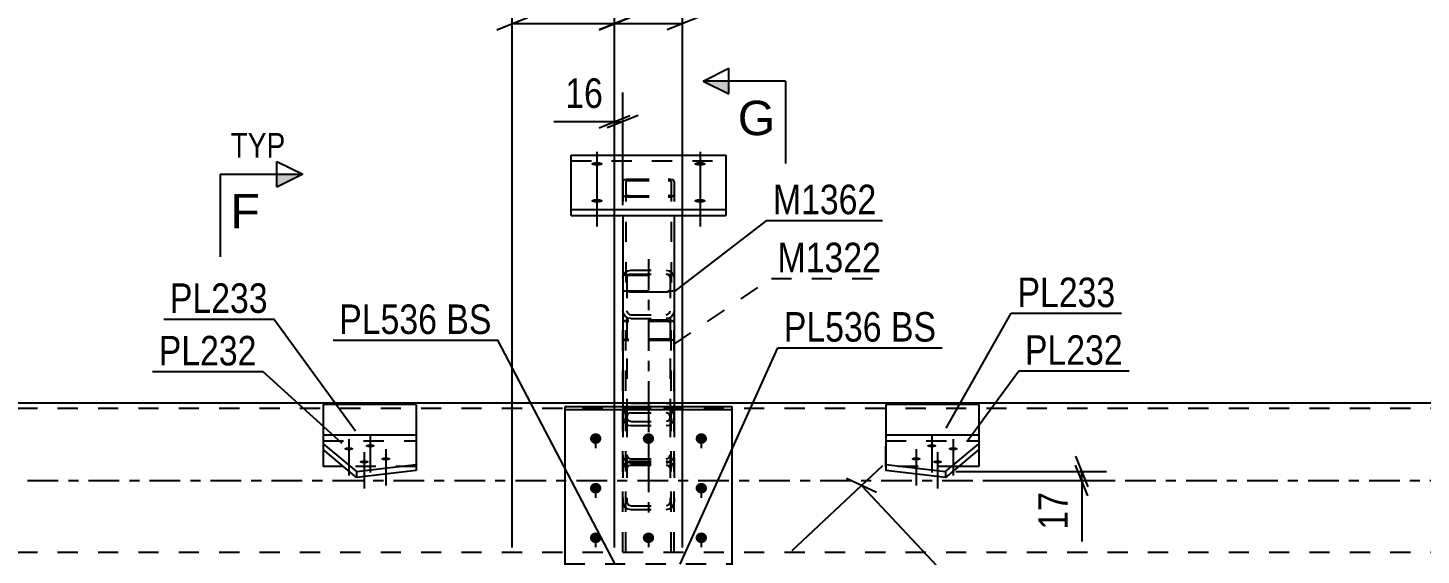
# Model space of a CAD drawing. Header units: millimetres. Extents: x -188 to 1001, y -654 to 187.
# Drawn here: x 183.5 to 318.8, y -7.2 to 43.9 of the extents above; entities that cross this region are included whole.
import ezdxf

# ---------------------------------------------------------------- set-up
doc = ezdxf.new("R2010")
doc.units = ezdxf.units.MM
doc.linetypes.add('DXK_LINE_DOT2', pattern=[3.9198, 1.9599, -1.9599])
doc.linetypes.add('DXK_LINE_DOT3', pattern=[5.9187, 2.979, -0.9799, 0.9799, -0.9799])
doc.styles.add('Arial', font='ARIAL.TTF', dxfattribs={"height": 0.2})
doc.styles.add('Arial Narrow', font='ARIALN.TTF', dxfattribs={"height": 0.2})

# ---------------------------------------------------------------- blocks, each defined once
blk = doc.blocks.new('Part-761542699-1427 - 1399')
at = {"color": 7, "linetype": 'DXK_LINE_DOT2'}
for p, q in [((241.3, 15.41), (241.25, 15.32)), ((241.25, -152), (241.25, 15.32)), ((241.43, 15.49), (241.3, 15.41)), ((241.62, 15.54), (241.43, 15.49)), ((241.55, 15.32), (241.57, 15.36)), ((241.55, -152), (241.55, 15.32)), ((241.57, 15.36), (241.64, 15.4)), ((241.85, 15.56), (241.62, 15.54)), ((241.64, 15.4), (241.68, 15.41)), ((241.68, 15.41), (241.74, 15.43)), ((241.74, 15.43), (241.85, 15.44)), ((245.65, 15.56), (241.85, 15.56)), ((245.65, 15.44), (241.85, 15.44)), ((245.88, 15.54), (245.65, 15.56)), ((245.65, 15.44), (245.76, 15.43)), ((245.76, 15.43), (245.86, 15.4)), ((245.86, 15.4), (245.93, 15.36)), ((246.07, 15.49), (245.88, 15.54)), ((245.93, 15.36), (245.95, 15.32)), ((245.95, -152), (245.95, 15.32)), ((246.2, 15.41), (246.07, 15.49)), ((246.25, 15.32), (246.2, 15.41)), ((246.25, -152), (246.25, 15.32)), ((241.25, 13.82), (241.3, 13.73)), ((241.3, 13.73), (241.43, 13.66)), ((241.43, 13.66), (241.62, 13.61)), ((241.57, 13.78), (241.55, 13.82)), ((241.64, 13.74), (241.57, 13.78)), ((241.62, 13.61), (241.85, 13.59)), ((241.64, 13.74), (241.68, 13.73)), ((241.68, 13.73), (241.74, 13.71)), ((241.74, 13.71), (241.85, 13.71)), ((245.65, 13.71), (241.85, 13.71)), ((245.65, 13.59), (241.85, 13.59)), ((245.76, 13.71), (245.65, 13.71)), ((245.65, 13.59), (245.88, 13.61)), ((245.86, 13.74), (245.76, 13.71)), ((245.93, 13.78), (245.86, 13.74)), ((245.88, 13.61), (246.07, 13.66)), ((245.95, 13.82), (245.93, 13.78)), ((246.07, 13.66), (246.2, 13.73)), ((246.2, 13.73), (246.25, 13.82))]:
    blk.add_line(p, q, dxfattribs=at)
blk = doc.blocks.new('Part-761542699-1442 - 1399')
at = {"color": 7, "linetype": 'DXK_LINE_DOT2'}
for p, q in [((241.3, 29.11), (241.25, 29.03)), ((241.25, 29.03), (241.25, 25.73)), ((241.43, 29.18), (241.3, 29.11)), ((241.62, 29.22), (241.43, 29.18)), ((241.55, 29.03), (241.57, 29.07)), ((241.55, 29.03), (241.55, 18.52)), ((241.57, 29.07), (241.64, 29.1)), ((241.85, 29.24), (241.62, 29.22)), ((241.64, 29.1), (241.74, 29.13)), ((241.74, 29.13), (241.85, 29.13)), ((241.85, 29.24), (245.65, 29.24)), ((241.85, 29.13), (245.65, 29.13)), ((245.88, 29.22), (245.65, 29.24)), ((245.65, 29.13), (245.76, 29.13)), ((245.76, 29.13), (245.86, 29.1)), ((245.86, 29.1), (245.93, 29.07)), ((246.07, 29.18), (245.88, 29.22)), ((245.93, 29.07), (245.95, 29.03)), ((245.95, 29.03), (245.95, 18.52)), ((246.2, 29.11), (246.07, 29.18)), ((246.25, 29.03), (246.2, 29.11)), ((246.25, 29.03), (246.25, 25.73)), ((241.25, 27.73), (241.3, 27.65)), ((241.3, 27.65), (241.43, 27.59)), ((241.43, 27.59), (241.62, 27.54)), ((241.57, 27.69), (241.55, 27.73)), ((241.64, 27.66), (241.57, 27.69)), ((241.62, 27.54), (241.85, 27.53)), ((241.74, 27.64), (241.64, 27.66)), ((241.85, 27.63), (241.74, 27.64)), ((241.85, 27.63), (245.65, 27.63)), ((241.85, 27.53), (245.65, 27.53)), ((245.76, 27.64), (245.65, 27.63)), ((245.65, 27.53), (245.88, 27.54)), ((245.86, 27.66), (245.76, 27.64)), ((245.93, 27.69), (245.86, 27.66)), ((245.88, 27.54), (246.07, 27.59)), ((245.95, 27.73), (245.93, 27.69)), ((246.07, 27.59), (246.2, 27.65)), ((246.2, 27.65), (246.25, 27.73)), ((241.25, 19.82), (241.3, 19.9)), ((241.3, 19.9), (241.43, 19.97)), ((241.43, 19.97), (241.62, 20.01)), ((241.57, 19.86), (241.55, 19.82)), ((241.64, 19.89), (241.57, 19.86)), ((241.62, 20.01), (241.85, 20.03)), ((241.74, 19.91), (241.64, 19.89)), ((241.85, 19.92), (241.74, 19.91)), ((241.85, 20.03), (245.65, 20.03)), ((241.85, 19.92), (245.65, 19.92)), ((245.65, 20.03), (245.88, 20.01)), ((245.76, 19.91), (245.65, 19.92)), ((245.86, 19.89), (245.76, 19.91)), ((245.93, 19.86), (245.86, 19.89)), ((245.88, 20.01), (246.07, 19.97)), ((245.95, 19.82), (245.93, 19.86)), ((246.07, 19.97), (246.2, 19.9)), ((246.2, 19.9), (246.25, 19.82)), ((241.55, 18.52), (241.57, 18.48)), ((241.57, 18.48), (241.64, 18.45)), ((241.64, 18.45), (241.74, 18.43)), ((241.74, 18.43), (241.85, 18.42)), ((241.85, 18.42), (245.65, 18.42)), ((245.65, 18.42), (245.76, 18.43)), ((245.76, 18.43), (245.86, 18.45)), ((245.86, 18.45), (245.93, 18.48)), ((245.93, 18.48), (245.95, 18.52))]:
    blk.add_line(p, q, dxfattribs=at)
at = {"color": 2, "linetype": 'Continuous'}
for p, q in [((241.25, 25.73), (241.25, 18.52)), ((246.25, 25.73), (246.25, 18.52)), ((241.3, 18.44), (241.25, 18.52)), ((241.43, 18.38), (241.3, 18.44)), ((241.62, 18.33), (241.43, 18.38)), ((241.85, 18.32), (241.62, 18.33)), ((241.85, 18.32), (245.65, 18.32)), ((245.88, 18.33), (245.65, 18.32)), ((246.07, 18.38), (245.88, 18.33)), ((246.2, 18.44), (246.07, 18.38)), ((246.25, 18.52), (246.2, 18.44))]:
    blk.add_line(p, q, dxfattribs=at)
blk = doc.blocks.new('Part-761542699-1597 - 1399')
at = {"color": 2, "linetype": 'Continuous'}
blk.add_line((890, 7.5), (0, 7.5), dxfattribs=at)
at = {"color": 7, "linetype": 'DXK_LINE_DOT2'}
for p, q in [((890, 7), (0, 7)), ((890, -7), (0, -7))]:
    blk.add_line(p, q, dxfattribs=at)
at = {"color": 7, "linetype": 'DXK_LINE_DOT3'}
blk.add_line((0, 0), (890, 0), dxfattribs=at)
blk = doc.blocks.new('Bolt-761542699-1479 - 1399')
at = {"linetype": 'Continuous'}
for points in [[(238.75, 30.55), (238.64, 30.55), (238.53, 30.57), (238.43, 30.59), (238.34, 30.61), (238.27, 30.64), (238.23, 30.68), (238.2, 30.72), (238.2, 30.76), (238.23, 30.8), (238.27, 30.83), (238.34, 30.86), (238.43, 30.89), (238.53, 30.91), (238.64, 30.92), (238.75, 30.93), (238.87, 30.92), (238.97, 30.91), (239.07, 30.89), (239.16, 30.86), (239.23, 30.83), (239.27, 30.8), (239.3, 30.76), (239.3, 30.72), (239.27, 30.68), (239.23, 30.64), (239.16, 30.61), (239.07, 30.59), (238.97, 30.57), (238.87, 30.55)], [(238.75, 26.96), (238.64, 26.96), (238.53, 26.98), (238.43, 26.99), (238.34, 27.02), (238.27, 27.05), (238.23, 27.09), (238.2, 27.13), (238.2, 27.17), (238.23, 27.21), (238.27, 27.24), (238.34, 27.27), (238.43, 27.3), (238.53, 27.32), (238.64, 27.33), (238.75, 27.34), (238.87, 27.33), (238.97, 27.32), (239.07, 27.3), (239.16, 27.27), (239.23, 27.24), (239.27, 27.21), (239.3, 27.17), (239.3, 27.13), (239.27, 27.09), (239.23, 27.05), (239.16, 27.02), (239.07, 26.99), (238.97, 26.98), (238.87, 26.96)]]:
    blk.add_hatch(color=1, dxfattribs=at).paths.add_polyline_path(points)
at = {"color": 1, "linetype": 'Continuous'}
for p, q in [((238.75, 31.91), (238.75, 28.25)), ((238.75, 28.32), (238.75, 24.66))]:
    blk.add_line(p, q, dxfattribs=at)
blk = doc.blocks.new('Bolt-761542699-1480 - 1399')
at = {"linetype": 'Continuous'}
for points in [[(271.24, 3.21), (271.15, 3.21), (271.06, 3.22), (270.98, 3.24), (270.91, 3.26), (270.85, 3.28), (270.81, 3.31), (270.8, 3.35), (270.8, 3.38), (270.81, 3.41), (270.85, 3.44), (270.91, 3.46), (270.98, 3.49), (271.06, 3.5), (271.15, 3.51), (271.24, 3.52), (271.34, 3.51), (271.43, 3.5), (271.51, 3.49), (271.58, 3.46), (271.63, 3.44), (271.67, 3.41), (271.69, 3.38), (271.69, 3.35), (271.67, 3.31), (271.63, 3.28), (271.58, 3.26), (271.51, 3.24), (271.43, 3.22), (271.34, 3.21)], [(273.33, 2.92), (273.23, 2.92), (273.14, 2.93), (273.06, 2.95), (272.99, 2.97), (272.94, 2.99), (272.9, 3.02), (272.88, 3.05), (272.88, 3.09), (272.9, 3.12), (272.94, 3.15), (272.99, 3.17), (273.06, 3.2), (273.14, 3.21), (273.23, 3.22), (273.33, 3.22), (273.42, 3.22), (273.51, 3.21), (273.59, 3.2), (273.66, 3.17), (273.72, 3.15), (273.75, 3.12), (273.77, 3.09), (273.77, 3.05), (273.75, 3.02), (273.72, 2.99), (273.66, 2.97), (273.59, 2.95), (273.51, 2.93), (273.42, 2.92)], [(269.73, 1.94), (269.64, 1.94), (269.55, 1.95), (269.47, 1.97), (269.4, 1.99), (269.34, 2.02), (269.3, 2.05), (269.29, 2.08), (269.29, 2.11), (269.3, 2.14), (269.34, 2.17), (269.4, 2.2), (269.47, 2.22), (269.55, 2.24), (269.64, 2.25), (269.73, 2.25), (269.83, 2.25), (269.92, 2.24), (270, 2.22), (270.07, 2.2), (270.12, 2.17), (270.16, 2.14), (270.18, 2.11), (270.18, 2.08), (270.16, 2.05), (270.12, 2.02), (270.07, 1.99), (270, 1.97), (269.92, 1.95), (269.83, 1.94)], [(271.82, 1.65), (271.72, 1.65), (271.63, 1.66), (271.55, 1.68), (271.48, 1.7), (271.43, 1.73), (271.39, 1.76), (271.37, 1.79), (271.37, 1.82), (271.39, 1.85), (271.43, 1.88), (271.48, 1.91), (271.55, 1.93), (271.63, 1.94), (271.72, 1.95), (271.82, 1.96), (271.91, 1.95), (272, 1.94), (272.08, 1.93), (272.15, 1.91), (272.21, 1.88), (272.24, 1.85), (272.26, 1.82), (272.26, 1.79), (272.24, 1.76), (272.21, 1.73), (272.15, 1.7), (272.08, 1.68), (272, 1.66), (271.91, 1.65)]]:
    blk.add_hatch(color=1, dxfattribs=at).paths.add_polyline_path(points)
at = {"color": 1, "linetype": 'Continuous'}
for p, q in [((271.24, 4.3), (271.24, 0.78)), ((269.73, 3.03), (269.73, -0.49)), ((271.82, 2.74), (271.82, -0.78)), ((273.33, 4.01), (273.33, 0.49))]:
    blk.add_line(p, q, dxfattribs=at)
blk = doc.blocks.new('Bolt-761542699-1482 - 1399')
at = {"linetype": 'Continuous'}
for points in [[(248.75, 30.55), (248.64, 30.55), (248.53, 30.57), (248.43, 30.59), (248.34, 30.61), (248.27, 30.64), (248.23, 30.68), (248.2, 30.72), (248.2, 30.76), (248.23, 30.8), (248.27, 30.83), (248.34, 30.86), (248.43, 30.89), (248.53, 30.91), (248.64, 30.92), (248.75, 30.93), (248.87, 30.92), (248.97, 30.91), (249.07, 30.89), (249.16, 30.86), (249.23, 30.83), (249.27, 30.8), (249.3, 30.76), (249.3, 30.72), (249.27, 30.68), (249.23, 30.64), (249.16, 30.61), (249.07, 30.59), (248.97, 30.57), (248.87, 30.55)], [(248.75, 26.96), (248.64, 26.96), (248.53, 26.98), (248.43, 26.99), (248.34, 27.02), (248.27, 27.05), (248.23, 27.09), (248.2, 27.13), (248.2, 27.17), (248.23, 27.21), (248.27, 27.24), (248.34, 27.27), (248.43, 27.3), (248.53, 27.32), (248.64, 27.33), (248.75, 27.34), (248.87, 27.33), (248.97, 27.32), (249.07, 27.3), (249.16, 27.27), (249.23, 27.24), (249.27, 27.21), (249.3, 27.17), (249.3, 27.13), (249.27, 27.09), (249.23, 27.05), (249.16, 27.02), (249.07, 26.99), (248.97, 26.98), (248.87, 26.96)]]:
    blk.add_hatch(color=1, dxfattribs=at).paths.add_polyline_path(points)
at = {"color": 1, "linetype": 'Continuous'}
for p, q in [((248.75, 31.91), (248.75, 28.25)), ((248.75, 28.32), (248.75, 24.66))]:
    blk.add_line(p, q, dxfattribs=at)
blk = doc.blocks.new('Bolt-761542699-1483 - 1399')
at = {"linetype": 'Continuous'}
for points in [[(238.62, 4.58), (238.74, 4.57), (238.85, 4.54), (238.95, 4.48), (239.03, 4.41), (239.1, 4.32), (239.15, 4.22), (239.17, 4.12), (239.17, 4.01), (239.15, 3.9), (239.1, 3.81), (239.03, 3.72), (238.95, 3.65), (238.85, 3.59), (238.74, 3.56), (238.62, 3.55), (238.51, 3.56), (238.4, 3.59), (238.3, 3.65), (238.22, 3.72), (238.15, 3.81), (238.1, 3.9), (238.08, 4.01), (238.08, 4.12), (238.1, 4.22), (238.15, 4.32), (238.22, 4.41), (238.3, 4.48), (238.4, 4.54), (238.51, 4.57)], [(243.75, 4.58), (243.86, 4.57), (243.97, 4.54), (244.07, 4.48), (244.16, 4.41), (244.23, 4.32), (244.27, 4.22), (244.3, 4.12), (244.3, 4.01), (244.27, 3.9), (244.23, 3.81), (244.16, 3.72), (244.07, 3.65), (243.97, 3.59), (243.86, 3.56), (243.75, 3.55), (243.64, 3.56), (243.53, 3.59), (243.43, 3.65), (243.34, 3.72), (243.27, 3.81), (243.23, 3.9), (243.2, 4.01), (243.2, 4.12), (243.23, 4.22), (243.27, 4.32), (243.34, 4.41), (243.43, 4.48), (243.53, 4.54), (243.64, 4.57)], [(248.87, 4.58), (248.99, 4.57), (249.1, 4.54), (249.2, 4.48), (249.28, 4.41), (249.35, 4.32), (249.4, 4.22), (249.42, 4.12), (249.42, 4.01), (249.4, 3.9), (249.35, 3.81), (249.28, 3.72), (249.2, 3.65), (249.1, 3.59), (248.99, 3.56), (248.87, 3.55), (248.76, 3.56), (248.65, 3.59), (248.55, 3.65), (248.47, 3.72), (248.4, 3.81), (248.35, 3.9), (248.33, 4.01), (248.33, 4.12), (248.35, 4.22), (248.4, 4.32), (248.47, 4.41), (248.55, 4.48), (248.65, 4.54), (248.76, 4.57)], [(238.62, -0.24), (238.74, -0.25), (238.85, -0.28), (238.95, -0.33), (239.03, -0.41), (239.1, -0.49), (239.15, -0.59), (239.17, -0.7), (239.17, -0.81), (239.15, -0.91), (239.1, -1.01), (239.03, -1.1), (238.95, -1.17), (238.85, -1.22), (238.74, -1.26), (238.62, -1.27), (238.51, -1.26), (238.4, -1.22), (238.3, -1.17), (238.22, -1.1), (238.15, -1.01), (238.1, -0.91), (238.08, -0.81), (238.08, -0.7), (238.1, -0.59), (238.15, -0.49), (238.22, -0.41), (238.3, -0.33), (238.4, -0.28), (238.51, -0.25)], [(248.87, -0.24), (248.99, -0.25), (249.1, -0.28), (249.2, -0.33), (249.28, -0.41), (249.35, -0.49), (249.4, -0.59), (249.42, -0.7), (249.42, -0.81), (249.4, -0.91), (249.35, -1.01), (249.28, -1.1), (249.2, -1.17), (249.1, -1.22), (248.99, -1.26), (248.87, -1.27), (248.76, -1.26), (248.65, -1.22), (248.55, -1.17), (248.47, -1.1), (248.4, -1.01), (248.35, -0.91), (248.33, -0.81), (248.33, -0.7), (248.35, -0.59), (248.4, -0.49), (248.47, -0.41), (248.55, -0.33), (248.65, -0.28), (248.76, -0.25)], [(238.62, -5.05), (238.74, -5.06), (238.85, -5.1), (238.95, -5.15), (239.03, -5.22), (239.1, -5.31), (239.15, -5.41), (239.17, -5.51), (239.17, -5.62), (239.15, -5.73), (239.1, -5.83), (239.03, -5.91), (238.95, -5.99), (238.85, -6.04), (238.74, -6.07), (238.62, -6.09), (238.51, -6.07), (238.4, -6.04), (238.3, -5.99), (238.22, -5.91), (238.15, -5.83), (238.1, -5.73), (238.08, -5.62), (238.08, -5.51), (238.1, -5.41), (238.15, -5.31), (238.22, -5.22), (238.3, -5.15), (238.4, -5.1), (238.51, -5.06)], [(243.75, -5.05), (243.86, -5.06), (243.97, -5.1), (244.07, -5.15), (244.16, -5.22), (244.23, -5.31), (244.27, -5.41), (244.3, -5.51), (244.3, -5.62), (244.27, -5.73), (244.23, -5.83), (244.16, -5.91), (244.07, -5.99), (243.97, -6.04), (243.86, -6.07), (243.75, -6.09), (243.64, -6.07), (243.53, -6.04), (243.43, -5.99), (243.34, -5.91), (243.27, -5.83), (243.23, -5.73), (243.2, -5.62), (243.2, -5.51), (243.23, -5.41), (243.27, -5.31), (243.34, -5.22), (243.43, -5.15), (243.53, -5.1), (243.64, -5.06)], [(248.87, -5.05), (248.99, -5.06), (249.1, -5.1), (249.2, -5.15), (249.28, -5.22), (249.35, -5.31), (249.4, -5.41), (249.42, -5.51), (249.42, -5.62), (249.4, -5.73), (249.35, -5.83), (249.28, -5.91), (249.2, -5.99), (249.1, -6.04), (248.99, -6.07), (248.87, -6.09), (248.76, -6.07), (248.65, -6.04), (248.55, -5.99), (248.47, -5.91), (248.4, -5.83), (248.35, -5.73), (248.33, -5.62), (248.33, -5.51), (248.35, -5.41), (248.4, -5.31), (248.47, -5.22), (248.55, -5.15), (248.65, -5.1), (248.76, -5.06)]]:
    blk.add_hatch(color=1, dxfattribs=at).paths.add_polyline_path(points)
at = {"color": 1, "linetype": 'Continuous'}
for p, q in [((238.62, 4.56), (238.62, 3.14)), ((243.75, 4.56), (243.75, 3.14)), ((248.87, 4.56), (248.87, 3.14)), ((238.62, -0.26), (238.62, -1.68)), ((248.87, -0.26), (248.87, -1.68)), ((238.62, -5.07), (238.62, -6.49)), ((243.75, -5.07), (243.75, -6.49)), ((248.87, -5.07), (248.87, -6.49))]:
    blk.add_line(p, q, dxfattribs=at)
blk = doc.blocks.new('Part-761542699-1675 - 1399')
at = {"color": 7, "linetype": 'DXK_LINE_DOT2'}
for p, q in [((241.74, 6.94), (242.05, 7)), ((242.05, 7), (245.45, 7)), ((245.45, 7), (245.76, 6.94)), ((241.25, 6.15), (241.31, 6.48)), ((241.25, 6.15), (241.25, -2.08)), ((241.68, 6.31), (241.65, 6.15)), ((241.65, 6.15), (241.65, -2.08)), ((242.05, 6.58), (241.9, 6.54)), ((242.05, 6.58), (245.45, 6.58)), ((245.6, 6.54), (245.45, 6.58)), ((245.85, 6.15), (245.82, 6.31)), ((245.85, 6.15), (245.85, -2.08)), ((246.19, 6.48), (246.25, 6.15)), ((246.25, 6.15), (246.25, -2.08)), ((241.31, 2.21), (241.25, 2.53)), ((241.31, 1.41), (241.25, 1.12)), ((241.48, 1.65), (241.31, 1.41)), ((241.74, 1.81), (241.48, 1.65)), ((241.65, 2.53), (241.68, 2.37)), ((241.68, 1.26), (241.77, 1.38)), ((242.05, 1.87), (241.74, 1.81)), ((242.05, 1.68), (241.74, 1.74)), ((241.77, 1.38), (241.9, 1.47)), ((241.9, 2.14), (242.05, 2.11)), ((241.9, 1.47), (242.05, 1.49)), ((242.05, 2.11), (245.45, 2.11)), ((242.05, 1.87), (245.45, 1.87)), ((242.05, 1.68), (245.45, 1.68)), ((242.05, 1.49), (245.45, 1.49)), ((245.45, 2.11), (245.6, 2.14)), ((245.76, 1.81), (245.45, 1.87)), ((245.76, 1.74), (245.45, 1.68)), ((245.45, 1.49), (245.6, 1.47)), ((245.6, 1.47), (245.73, 1.38)), ((245.73, 1.38), (245.82, 1.26)), ((246.02, 1.65), (245.76, 1.81)), ((245.82, 2.37), (245.85, 2.53)), ((246.19, 1.41), (246.02, 1.65)), ((246.25, 2.53), (246.19, 2.21)), ((246.25, 1.12), (246.19, 1.41)), ((241.65, 1.12), (241.68, 1.26)), ((245.82, 1.26), (245.85, 1.12)), ((241.25, -2.08), (241.31, -2.36)), ((241.31, -2.36), (241.48, -2.61)), ((241.48, -2.61), (241.74, -2.77)), ((241.68, -2.22), (241.65, -2.08)), ((241.77, -2.34), (241.68, -2.22)), ((241.9, -2.42), (241.77, -2.34)), ((242.05, -2.45), (241.9, -2.42)), ((242.05, -2.45), (245.45, -2.45)), ((245.6, -2.42), (245.45, -2.45)), ((245.73, -2.34), (245.6, -2.42)), ((245.82, -2.22), (245.73, -2.34)), ((245.76, -2.77), (246.02, -2.61)), ((245.85, -2.08), (245.82, -2.22)), ((246.02, -2.61), (246.19, -2.36)), ((246.19, -2.36), (246.25, -2.08)), ((241.74, -2.77), (242.05, -2.83)), ((242.05, -2.83), (245.45, -2.83)), ((245.45, -2.83), (245.76, -2.77))]:
    blk.add_line(p, q, dxfattribs=at)
at = {"color": 7, "linetype": 'DXK_LINE_DOT3'}
blk.add_line((243.75, 7.76), (243.75, -3.9), dxfattribs=at)
at = {"color": 7, "linetype": 'DXK_LINE_DOT2'}
for centre, radius, start, end in [((242.08, 6.18), 0.827, 114.32, 159.2417), ((245.42, 6.18), 0.827, 20.7583, 65.68), ((242.07, 6.17), 0.414, 114.32, 159.2417), ((245.43, 6.17), 0.414, 20.7583, 65.68), ((242.08, 2.5), 0.827, 200.7583, 245.68), ((242.07, 2.51), 0.414, 200.7583, 245.68), ((245.43, 2.51), 0.414, 294.32, 339.2417), ((245.42, 2.5), 0.827, 294.32, 339.2417)]:
    blk.add_arc(centre, radius, start, end, dxfattribs=at)
blk = doc.blocks.new('Part-761542699-1866 - 1399')
at = {"color": 2, "linetype": 'Continuous'}
for p, q in [((212.18, 7.36), (212.18, 4.41)), ((221.19, 7.36), (212.18, 7.36)), ((221.19, 7.36), (221.19, 4.41)), ((212.18, 2.99), (212.18, 1.36)), ((214.12, 1.36), (212.18, 1.36))]:
    blk.add_line(p, q, dxfattribs=at)
at = {"color": 7, "linetype": 'DXK_LINE_DOT2'}
for p, q in [((212.18, 4.41), (212.18, 2.99)), ((221.19, 4.41), (221.19, 1.36)), ((221.19, 1.36), (214.12, 1.36))]:
    blk.add_line(p, q, dxfattribs=at)
blk = doc.blocks.new('Part-761542699-1786 - 1399')
at = {"color": 7, "linetype": 'DXK_LINE_DOT2'}
for p, q in [((241.48, 20.2), (241.74, 20.36)), ((241.74, 20.36), (242.05, 20.42)), ((242.05, 20.42), (245.45, 20.42)), ((245.45, 20.42), (245.76, 20.36)), ((245.76, 20.36), (246.02, 20.2)), ((241.25, 19.67), (241.31, 19.95)), ((241.25, 19.67), (241.25, 18.52)), ((241.31, 19.95), (241.48, 20.2)), ((241.68, 19.81), (241.65, 19.67)), ((241.65, 19.67), (241.65, 6.17)), ((241.77, 19.93), (241.68, 19.81)), ((241.9, 20.01), (241.77, 19.93)), ((242.05, 20.04), (241.9, 20.01)), ((242.05, 20.04), (245.45, 20.04)), ((245.6, 20.01), (245.45, 20.04)), ((245.73, 19.93), (245.6, 20.01)), ((245.82, 19.81), (245.73, 19.93)), ((245.85, 19.67), (245.82, 19.81)), ((245.85, 19.67), (245.85, 6.17)), ((246.02, 20.2), (246.19, 19.95)), ((246.19, 19.95), (246.25, 19.67)), ((246.25, 19.67), (246.25, 18.52)), ((241.31, 16.18), (241.25, 16.47)), ((241.68, 16.33), (241.65, 16.47)), ((241.74, 16.24), (241.68, 16.33)), ((241.77, 16.2), (241.74, 16.24)), ((245.73, 16.2), (245.76, 16.24)), ((245.76, 16.24), (245.82, 16.33)), ((245.82, 16.33), (245.85, 16.47)), ((246.25, 16.47), (246.19, 16.18)), ((241.48, 15.94), (241.31, 16.18)), ((241.74, 15.77), (241.48, 15.94)), ((242.05, 15.72), (241.74, 15.77)), ((241.77, 16.2), (241.9, 16.12)), ((241.9, 16.12), (242.05, 16.09)), ((242.05, 16.09), (245.45, 16.09)), ((242.05, 15.72), (245.45, 15.72)), ((245.45, 16.09), (245.6, 16.12)), ((245.76, 15.77), (245.45, 15.72)), ((245.6, 16.12), (245.73, 16.2)), ((246.02, 15.94), (245.76, 15.77)), ((246.19, 16.18), (246.02, 15.94)), ((246.25, 7.5), (241.25, 7.5)), ((241.25, 7.5), (241.25, 6.17)), ((242.05, 7.5), (241.74, 7.5)), ((242.05, 7.5), (245.45, 7.5)), ((245.45, 7.5), (245.76, 7.5)), ((246.25, 7.5), (246.25, 6.17)), ((241.25, 6.17), (241.31, 5.84)), ((241.68, 6), (241.65, 6.17)), ((242.05, 5.74), (241.9, 5.77)), ((242.05, 5.74), (245.45, 5.74)), ((245.6, 5.77), (245.45, 5.74)), ((245.85, 6.17), (245.82, 6)), ((246.19, 5.84), (246.25, 6.17)), ((241.74, 5.38), (242.05, 5.32)), ((242.05, 5.32), (245.45, 5.32)), ((245.45, 5.32), (245.76, 5.38))]:
    blk.add_line(p, q, dxfattribs=at)
at = {"color": 7, "linetype": 'DXK_LINE_DOT3'}
blk.add_line((243.75, 21.48), (243.75, 1.73), dxfattribs=at)
at = {"color": 2, "linetype": 'Continuous'}
for p, q in [((241.25, 18.52), (241.25, 7.5)), ((246.25, 18.52), (246.25, 7.5))]:
    blk.add_line(p, q, dxfattribs=at)
at = {"color": 7, "linetype": 'DXK_LINE_DOT2'}
for centre, radius, start, end in [((242.08, 6.13), 0.827, 200.763, 245.6852), ((242.07, 6.15), 0.414, 200.763, 245.6852), ((245.43, 6.15), 0.414, 294.3148, 339.237), ((245.42, 6.13), 0.827, 294.3148, 339.237)]:
    blk.add_arc(centre, radius, start, end, dxfattribs=at)
blk = doc.blocks.new('Part-761542699-1856 - 1399')
at = {"color": 2, "linetype": 'Continuous'}
for p, q in [((251.87, 7.16), (235.62, 7.16)), ((235.62, 7.16), (235.62, -8.39)), ((235.62, 6.88), (251.87, 6.88)), ((251.87, -8.39), (251.87, 7.16)), ((235.62, -8.39), (251.87, -8.39))]:
    blk.add_line(p, q, dxfattribs=at)
at = {"color": 7, "linetype": 'DXK_LINE_DOT2'}
blk.add_line((235.62, -8.11), (251.87, -8.11), dxfattribs=at)
blk = doc.blocks.new('Part-761542699-1859 - 1399')
at = {"color": 2, "linetype": 'Continuous'}
for p, q in [((266.79, 7.36), (266.79, 4.41)), ((275.8, 7.36), (266.79, 7.36)), ((275.8, 7.36), (275.8, 4.41)), ((275.8, 2.99), (275.8, 1.36)), ((275.8, 1.36), (273.85, 1.36))]:
    blk.add_line(p, q, dxfattribs=at)
at = {"color": 7, "linetype": 'DXK_LINE_DOT2'}
for p, q in [((266.79, 1.36), (266.79, 4.41)), ((275.8, 4.41), (275.8, 2.99)), ((273.85, 1.36), (266.79, 1.36))]:
    blk.add_line(p, q, dxfattribs=at)
blk = doc.blocks.new('Part-761542699-1934 - 1399')
at = {"color": 2, "linetype": 'Continuous'}
for p, q in [((275.8, 4.41), (266.79, 4.41)), ((266.79, 4.41), (266.79, 0.98)), ((275.8, 4.41), (275.8, 2.99)), ((272.59, 0.87), (275.8, 3.56)), ((275.8, 2.99), (272.59, 0.3)), ((266.79, 1.54), (272.59, 0.87)), ((272.59, 0.3), (266.79, 0.98)), ((272.59, 0.87), (272.59, 0.3))]:
    blk.add_line(p, q, dxfattribs=at)
at = {"color": 7, "linetype": 'DXK_LINE_DOT2'}
blk.add_line((266.79, 3.85), (275.8, 3.85), dxfattribs=at)
blk = doc.blocks.new('Part-761542699-1936 - 1399')
at = {"color": 2, "linetype": 'Continuous'}
for p, q in [((221.19, 4.41), (212.18, 4.41)), ((212.18, 4.41), (212.18, 2.99)), ((221.19, 4.41), (221.19, 0.98)), ((212.18, 3.56), (215.39, 0.87)), ((215.39, 0.3), (212.18, 2.99)), ((215.39, 0.87), (221.19, 1.54)), ((221.19, 0.98), (215.39, 0.3)), ((215.39, 0.87), (215.39, 0.3))]:
    blk.add_line(p, q, dxfattribs=at)
at = {"color": 7, "linetype": 'DXK_LINE_DOT2'}
blk.add_line((212.18, 3.85), (221.19, 3.85), dxfattribs=at)
blk = doc.blocks.new('Bolt-761542699-1937 - 1399')
at = {"linetype": 'Continuous'}
for points in [[(214.65, 2.92), (214.56, 2.92), (214.47, 2.93), (214.39, 2.95), (214.32, 2.97), (214.26, 2.99), (214.23, 3.02), (214.21, 3.06), (214.21, 3.09), (214.23, 3.12), (214.26, 3.15), (214.32, 3.17), (214.39, 3.2), (214.47, 3.21), (214.56, 3.22), (214.65, 3.23), (214.75, 3.22), (214.84, 3.21), (214.92, 3.2), (214.99, 3.17), (215.04, 3.15), (215.08, 3.12), (215.1, 3.09), (215.1, 3.06), (215.08, 3.02), (215.04, 2.99), (214.99, 2.97), (214.92, 2.95), (214.84, 2.93), (214.75, 2.92)], [(216.74, 3.21), (216.64, 3.21), (216.55, 3.22), (216.47, 3.24), (216.4, 3.26), (216.35, 3.28), (216.31, 3.31), (216.29, 3.35), (216.29, 3.38), (216.31, 3.41), (216.35, 3.44), (216.4, 3.46), (216.47, 3.49), (216.55, 3.5), (216.64, 3.51), (216.74, 3.52), (216.83, 3.51), (216.92, 3.5), (217, 3.49), (217.07, 3.46), (217.13, 3.44), (217.16, 3.41), (217.18, 3.38), (217.18, 3.35), (217.16, 3.31), (217.13, 3.28), (217.07, 3.26), (217, 3.24), (216.92, 3.22), (216.83, 3.21)], [(216.16, 1.65), (216.07, 1.65), (215.98, 1.66), (215.9, 1.68), (215.83, 1.7), (215.77, 1.73), (215.73, 1.76), (215.71, 1.79), (215.71, 1.82), (215.73, 1.85), (215.77, 1.88), (215.83, 1.91), (215.9, 1.93), (215.98, 1.94), (216.07, 1.95), (216.16, 1.96), (216.26, 1.95), (216.34, 1.94), (216.43, 1.93), (216.5, 1.91), (216.55, 1.88), (216.59, 1.85), (216.61, 1.82), (216.61, 1.79), (216.59, 1.76), (216.55, 1.73), (216.5, 1.7), (216.43, 1.68), (216.34, 1.66), (216.26, 1.65)], [(218.25, 1.94), (218.15, 1.94), (218.06, 1.95), (217.98, 1.97), (217.91, 1.99), (217.86, 2.02), (217.82, 2.05), (217.8, 2.08), (217.8, 2.11), (217.82, 2.14), (217.86, 2.17), (217.91, 2.2), (217.98, 2.22), (218.06, 2.24), (218.15, 2.25), (218.25, 2.25), (218.34, 2.25), (218.43, 2.24), (218.51, 2.22), (218.58, 2.2), (218.64, 2.17), (218.67, 2.14), (218.69, 2.11), (218.69, 2.08), (218.67, 2.05), (218.64, 2.02), (218.58, 1.99), (218.51, 1.97), (218.43, 1.95), (218.34, 1.94)]]:
    blk.add_hatch(color=1, dxfattribs=at).paths.add_polyline_path(points)
at = {"color": 1, "linetype": 'Continuous'}
for p, q in [((216.74, 4.3), (216.74, 0.78)), ((214.65, 4.01), (214.65, 0.49)), ((216.16, 2.74), (216.16, -0.78)), ((218.25, 3.03), (218.25, -0.49))]:
    blk.add_line(p, q, dxfattribs=at)
blk = doc.blocks.new('Part-761542699-1994 - 1399')
at = {"color": 2, "linetype": 'Continuous'}
for p, q in [((236.25, 25.73), (236.25, 31.59)), ((236.25, 31.59), (251.25, 31.59)), ((251.25, 31.59), (251.25, 25.73)), ((236.25, 26.29), (251.25, 26.29)), ((236.25, 25.73), (251.25, 25.73))]:
    blk.add_line(p, q, dxfattribs=at)
at = {"color": 7, "linetype": 'DXK_LINE_DOT2'}
blk.add_line((236.25, 31.03), (251.25, 31.03), dxfattribs=at)
blk = doc.blocks.new('StraightDimension-761542699-26407 - 1399')
at = {"color": 7, "linetype": 'Continuous'}
for p, q in [((240.45, -6.5), (240.45, 37.67)), ((241.25, 26.73), (241.25, 37.67)), ((238.95, 34.22), (241.95, 35.42)), ((242.75, 35.42), (239.75, 34.22)), ((240.45, 34.82), (234.55, 34.82)), ((240.45, 34.82), (234.55, 34.82)), ((240.45, 34.82), (241.25, 34.82))]:
    blk.add_line(p, q, dxfattribs=at)
at = {"color": 0}
blk.add_wipeout([(239.93, 35.57), (239.93, 39.77), (235.07, 39.77), (235.07, 35.57)], dxfattribs=at)
at = {"color": 3, "style": 'Arial Narrow'}
blk.add_text('16', height=2.863, dxfattribs=at).set_placement((235.67, 36.17))
blk = doc.blocks.new('StraightDimension-761542699-18080 - 1399')
at = {"color": 7, "linetype": 'Continuous'}
for p, q in [((285.2, 2.37), (286.4, -0.63)), ((286.4, -1.5), (285.2, 1.5)), ((273.59, 0.87), (288.2, 0.87)), ((276.8, 0), (288.2, 0)), ((285.8, 0), (285.8, 0.87)), ((285.8, 0), (285.8, -5.91)), ((285.8, 0), (285.8, -5.91))]:
    blk.add_line(p, q, dxfattribs=at)
at = {"color": 0}
blk.add_wipeout([(285.05, -0.53), (280.85, -0.53), (280.85, -5.38), (285.05, -5.38)], dxfattribs=at)
at = {"color": 3, "style": 'Arial Narrow'}
blk.add_text('17', height=2.863, rotation=90.0002, dxfattribs=at).set_placement((284.45, -4.78))
blk = doc.blocks.new('StraightDimension-761542699-26216 - 1399')
at = {"color": 7, "linetype": 'Continuous'}
for p, q in [((230.52, -6.5), (230.52, 52.98)), ((229.02, 43.76), (232.02, 44.96))]:
    blk.add_line(p, q, dxfattribs=at)
blk = doc.blocks.new('StraightDimension-761542699-24346 - 1399')
at = {"color": 7, "linetype": 'Continuous'}
for p, q in [((257.71, -6.81), (266.5, 1.45)), ((265.89, -1.18), (262.96, 0.18)), ((264.42, -0.5), (326.19, -66.18)), ((319.48, -72.5), (328.27, -64.23)), ((324.73, -65.5), (327.66, -66.87))]:
    blk.add_line(p, q, dxfattribs=at)
at = {"color": 0}
blk.add_wipeout([(298.77, -35.93), (301.83, -33.05), (296, -26.85), (292.94, -29.73)], dxfattribs=at)
at = {"color": 3, "style": 'Arial Narrow'}
blk.add_text('1803', height=2.863, rotation=-46.7591, dxfattribs=at).set_placement((293.78, -29.76))
blk = doc.blocks.new('StraightDimension-761542699-26213 - 1399')
at = {"color": 7, "linetype": 'Continuous'}
for p, q in [((247.05, -6.5), (247.05, 57.48)), ((248.55, 44.96), (245.55, 43.76))]:
    blk.add_line(p, q, dxfattribs=at)
blk = doc.blocks.new('StraightDimension-761542699-26214 - 1399')
at = {"color": 7, "linetype": 'Continuous'}
for p, q in [((240.45, -6.5), (240.45, 57.48)), ((247.05, -6.5), (247.05, 57.48)), ((238.95, 43.76), (241.95, 44.96)), ((248.55, 44.96), (245.55, 43.76)), ((240.45, 44.36), (247.05, 44.36))]:
    blk.add_line(p, q, dxfattribs=at)
at = {"color": 0}
blk.add_wipeout([(247.09, 45.11), (247.09, 49.31), (240.41, 49.31), (240.41, 45.11)], dxfattribs=at)
at = {"color": 3, "style": 'Arial Narrow'}
blk.add_text('132', height=2.863, dxfattribs=at).set_placement((241.01, 45.71))
at = {"color": 0, "linetype": 'Continuous'}
blk.add_wipeout([(246.45, 58.08), (242.25, 58.08), (242.25, 49.56), (246.45, 49.56)], dxfattribs=at)
at = {"color": 3, "linetype": 'Continuous', "style": 'Arial Narrow'}
blk.add_text('4941', height=2.863, rotation=90.0002, dxfattribs=at).set_placement((245.85, 50.16))
blk = doc.blocks.new('StraightDimension-761542699-26215 - 1399')
at = {"color": 7, "linetype": 'Continuous'}
for p, q in [((240.45, -6.5), (240.45, 57.48)), ((230.52, -6.5), (230.52, 52.98)), ((229.02, 43.76), (232.02, 44.96)), ((241.95, 44.96), (238.95, 43.76)), ((230.52, 44.36), (240.45, 44.36))]:
    blk.add_line(p, q, dxfattribs=at)
at = {"color": 0}
blk.add_wipeout([(238.83, 45.11), (238.83, 49.31), (232.14, 49.31), (232.14, 45.11)], dxfattribs=at)
at = {"color": 3, "style": 'Arial Narrow'}
blk.add_text('199', height=2.863, dxfattribs=at).set_placement((232.74, 45.71))
at = {"color": 0, "linetype": 'Continuous'}
blk.add_wipeout([(239.85, 58.08), (235.65, 58.08), (235.65, 49.56), (239.85, 49.56)], dxfattribs=at)
at = {"color": 3, "linetype": 'Continuous', "style": 'Arial Narrow'}
blk.add_text('4809', height=2.863, rotation=90.0002, dxfattribs=at).set_placement((239.25, 50.16))
blk = doc.blocks.new('Mark-761542699-1438 - 1399')
at = {"color": 0}
blk.add_wipeout([(265.88, 25.85), (265.88, 28.85), (255.83, 28.85), (255.83, 25.85)], dxfattribs=at)
blk.add_wipeout([(265.88, 25.85), (265.88, 28.85), (255.83, 28.85), (255.83, 25.85)], dxfattribs=at)
at = {"color": 30, "linetype": 'Continuous'}
for p, q in [((246.25, 18.32), (255.23, 25.25)), ((255.23, 25.25), (266.48, 25.25))]:
    blk.add_line(p, q, dxfattribs=at)
at = {"color": 3, "style": 'Arial Narrow'}
blk.add_text('M1362', height=2.863, dxfattribs=at).set_placement((255.83, 25.85))
blk = doc.blocks.new('Mark-761542699-29071 - 1399')
at = {"color": 0}
blk.add_wipeout([(289.8, 11.23), (289.8, 14.23), (280.29, 14.23), (280.29, 11.23)], dxfattribs=at)
blk.add_wipeout([(289.8, 11.23), (289.8, 14.23), (280.29, 14.23), (280.29, 11.23)], dxfattribs=at)
at = {"color": 30, "linetype": 'Continuous'}
for p, q in [((274.68, 3.83), (279.69, 10.63)), ((279.69, 10.63), (290.4, 10.63))]:
    blk.add_line(p, q, dxfattribs=at)
at = {"color": 3, "style": 'Arial Narrow'}
blk.add_text('PL232', height=2.863, dxfattribs=at).set_placement((280.29, 11.23))
blk = doc.blocks.new('SectionMark-761542699-30398 - 1399')
at = {"linetype": 'Continuous'}
for points in [[(207.68, 28.47), (207.68, 29.72), (210.18, 29.72)], [(207.68, -19.99), (207.68, -18.74), (210.18, -19.99)]]:
    blk.add_hatch(color=6, dxfattribs=at).paths.add_polyline_path(points)
at = {"color": 6, "linetype": 'Continuous'}
for p, q in [((202.18, 29.72), (202.18, 21.72)), ((202.18, 29.72), (210.18, 29.72)), ((210.18, 29.72), (207.68, 28.47)), ((202.18, -19.99), (202.18, -11.99)), ((210.18, -19.99), (207.68, -18.74)), ((207.68, -18.74), (207.68, -21.24)), ((202.18, -19.99), (210.18, -19.99)), ((210.18, -19.99), (207.68, -21.24))]:
    blk.add_line(p, q, dxfattribs=at)
at = {"color": 0, "linetype": 'Continuous'}
for points in [[(208.51, 31.34), (208.51, 33.84), (203.18, 33.84), (203.18, 31.34)], [(206.03, 24.47), (206.03, 27.97), (203.18, 27.97), (203.18, 24.47)], [(206.03, -18.24), (206.03, -14.74), (203.18, -14.74), (203.18, -18.24)]]:
    blk.add_wipeout(points, dxfattribs=at)
at = {"color": 6, "linetype": 'Continuous'}
for p, q in [((207.68, 28.47), (207.68, 30.97)), ((207.68, 30.97), (210.18, 29.72))]:
    blk.add_line(p, q, dxfattribs=at)
at = {"color": 3, "linetype": 'Continuous'}
for s, height, style, p in [('TYP', 2.386, 'Arial Narrow', (203.18, 31.34)), ('F', 3.34, 'Arial', (203.18, 24.47)), ('F', 3.34, 'Arial', (203.18, -18.24))]:
    blk.add_text(s, height=height, dxfattribs=dict(at, style=style)).set_placement(p)
blk = doc.blocks.new('MarkSet-761542699-23402 - 1399')
at = {"color": 0}
for points in [[(223.23, 14.22), (223.23, 17.22), (213.73, 17.22), (213.73, 14.22)], [(228.51, 14.22), (228.51, 17.22), (224.13, 17.22), (224.13, 14.22)]]:
    blk.add_wipeout(points, dxfattribs=at)
for points in [[(223.23, 14.22), (223.23, 17.22), (213.73, 17.22), (213.73, 14.22)], [(228.51, 14.22), (228.51, 17.22), (224.13, 17.22), (224.13, 14.22)]]:
    blk.add_wipeout(points, dxfattribs=at)
at = {"color": 30, "linetype": 'Continuous'}
for p in [(213.13, 13.62), (240.53, -8.13)]:
    blk.add_line(p, (229.11, 13.62), dxfattribs=at)
at = {"color": 3, "style": 'Arial Narrow'}
for s, p in [('PL536', (213.73, 14.22)), ('BS', (224.13, 14.22))]:
    blk.add_text(s, height=2.863, dxfattribs=at).set_placement(p)
blk = doc.blocks.new('MarkSet-761542699-23413 - 1399')
at = {"color": 0}
for points in [[(266.39, 13.48), (266.39, 16.48), (256.89, 16.48), (256.89, 13.48)], [(271.67, 13.48), (271.67, 16.48), (267.29, 16.48), (267.29, 13.48)]]:
    blk.add_wipeout(points, dxfattribs=at)
for points in [[(266.39, 13.48), (266.39, 16.48), (256.89, 16.48), (256.89, 13.48)], [(271.67, 13.48), (271.67, 16.48), (267.29, 16.48), (267.29, 13.48)]]:
    blk.add_wipeout(points, dxfattribs=at)
at = {"color": 30, "linetype": 'Continuous'}
for p, q in [((246.83, -8.13), (256.29, 12.88)), ((256.29, 12.88), (272.27, 12.88))]:
    blk.add_line(p, q, dxfattribs=at)
at = {"color": 3, "style": 'Arial Narrow'}
for s, p in [('PL536', (256.89, 13.48)), ('BS', (267.29, 13.48))]:
    blk.add_text(s, height=2.863, dxfattribs=at).set_placement(p)
blk = doc.blocks.new('Mark-761542699-23632 - 1399')
at = {"color": 0}
blk.add_wipeout([(266.34, 20.22), (266.34, 23.22), (256.28, 23.22), (256.28, 20.22)], dxfattribs=at)
blk.add_wipeout([(266.34, 20.22), (266.34, 23.22), (256.28, 23.22), (256.28, 20.22)], dxfattribs=at)
at = {"color": 30, "linetype": 'DXK_LINE_DOT2'}
for p, q in [((246.25, 13.22), (255.68, 19.62)), ((255.68, 19.62), (266.94, 19.62))]:
    blk.add_line(p, q, dxfattribs=at)
at = {"color": 3, "style": 'Arial Narrow'}
blk.add_text('M1322', height=2.863, dxfattribs=at).set_placement((256.28, 20.22))
blk = doc.blocks.new('SectionMark-761542699-28339 - 1399')
at = {"linetype": 'Continuous'}
blk.add_hatch(color=6, dxfattribs=at).paths.add_polyline_path([(251.55, 38.77), (251.55, 37.52), (249.05, 38.77)])
at = {"color": 6, "linetype": 'Continuous'}
for p, q in [((249.05, 38.77), (251.55, 40.02)), ((251.55, 37.52), (251.55, 40.02)), ((257.05, 38.77), (249.05, 38.77)), ((249.05, 38.77), (251.55, 37.52)), ((257.05, 38.77), (257.05, 30.77))]:
    blk.add_line(p, q, dxfattribs=at)
at = {"color": 0, "linetype": 'Continuous'}
blk.add_wipeout([(256.05, 33.52), (256.05, 37.02), (252.42, 37.02), (252.42, 33.52)], dxfattribs=at)
at = {"color": 3, "linetype": 'Continuous', "style": 'Arial'}
blk.add_text('G', height=3.34, dxfattribs=at).set_placement((252.42, 33.52))
blk = doc.blocks.new('Mark-761542699-29058 - 1399')
at = {"color": 0}
blk.add_wipeout([(206.79, 16.27), (206.79, 19.27), (197.29, 19.27), (197.29, 16.27)], dxfattribs=at)
blk.add_wipeout([(206.79, 16.27), (206.79, 19.27), (197.29, 19.27), (197.29, 16.27)], dxfattribs=at)
at = {"color": 30, "linetype": 'Continuous'}
for p in [(196.69, 15.67), (215.3, 4.8)]:
    blk.add_line(p, (207.39, 15.67), dxfattribs=at)
at = {"color": 3, "style": 'Arial Narrow'}
blk.add_text('PL233', height=2.863, dxfattribs=at).set_placement((197.29, 16.27))
blk = doc.blocks.new('Mark-761542699-29061 - 1399')
at = {"color": 0}
blk.add_wipeout([(205.71, 11.17), (205.71, 14.17), (196.21, 14.17), (196.21, 11.17)], dxfattribs=at)
blk.add_wipeout([(205.71, 11.17), (205.71, 14.17), (196.21, 14.17), (196.21, 11.17)], dxfattribs=at)
at = {"color": 30, "linetype": 'Continuous'}
for p in [(195.61, 10.57), (214, 3.58)]:
    blk.add_line(p, (206.31, 10.57), dxfattribs=at)
at = {"color": 3, "style": 'Arial Narrow'}
blk.add_text('PL232', height=2.863, dxfattribs=at).set_placement((196.21, 11.17))
blk = doc.blocks.new('Mark-761542699-29068 - 1399')
at = {"color": 0}
blk.add_wipeout([(289.07, 16.83), (289.07, 19.83), (279.57, 19.83), (279.57, 16.83)], dxfattribs=at)
blk.add_wipeout([(289.07, 16.83), (289.07, 19.83), (279.57, 19.83), (279.57, 16.83)], dxfattribs=at)
at = {"color": 30, "linetype": 'Continuous'}
for p, q in [((272.65, 5.07), (278.97, 16.23)), ((278.97, 16.23), (289.67, 16.23))]:
    blk.add_line(p, q, dxfattribs=at)
at = {"color": 3, "style": 'Arial Narrow'}
blk.add_text('PL233', height=2.863, dxfattribs=at).set_placement((279.57, 16.83))

msp = doc.modelspace()

# ---------------------------------------------------------------- block references
for name in ['Part-761542699-1994 - 1399', 'Bolt-761542699-1479 - 1399', 'Bolt-761542699-1482 - 1399', 'Part-761542699-1442 - 1399', 'Part-761542699-1786 - 1399', 'Part-761542699-1427 - 1399', 'Part-761542699-1597 - 1399', 'Part-761542699-1866 - 1399', 'Part-761542699-1856 - 1399', 'Part-761542699-1675 - 1399', 'Part-761542699-1859 - 1399', 'Part-761542699-1936 - 1399', 'Bolt-761542699-1937 - 1399', 'Bolt-761542699-1483 - 1399', 'Part-761542699-1934 - 1399', 'Bolt-761542699-1480 - 1399']:
    msp.add_blockref(name, (0, 0))

# ---------------------------------------------------------------- next in the draw order: block references
for name in ['StraightDimension-761542699-26216 - 1399', 'StraightDimension-761542699-26407 - 1399', 'StraightDimension-761542699-18080 - 1399']:
    msp.add_blockref(name, (0, 0))

# ---------------------------------------------------------------- next in the draw order: block references
for name in ['SectionMark-761542699-30398 - 1399', 'StraightDimension-761542699-24346 - 1399']:
    msp.add_blockref(name, (0, 0))

# ---------------------------------------------------------------- next in the draw order: block references
msp.add_blockref('StraightDimension-761542699-26213 - 1399', (0, 0))

# ---------------------------------------------------------------- next in the draw order: block references
for name in ['StraightDimension-761542699-26214 - 1399', 'Mark-761542699-29071 - 1399']:
    msp.add_blockref(name, (0, 0))

# ---------------------------------------------------------------- next in the draw order: block references
for name in ['StraightDimension-761542699-26215 - 1399', 'Mark-761542699-1438 - 1399', 'MarkSet-761542699-23413 - 1399']:
    msp.add_blockref(name, (0, 0))

# ---------------------------------------------------------------- next in the draw order: block references
for name in ['Mark-761542699-23632 - 1399', 'Mark-761542699-29068 - 1399', 'MarkSet-761542699-23402 - 1399']:
    msp.add_blockref(name, (0, 0))

# ---------------------------------------------------------------- next in the draw order: block references
for name in ['SectionMark-761542699-28339 - 1399', 'Mark-761542699-29058 - 1399']:
    msp.add_blockref(name, (0, 0))

# ---------------------------------------------------------------- next in the draw order: block references
msp.add_blockref('Mark-761542699-29061 - 1399', (0, 0))

doc.saveas('drawing.dxf')
